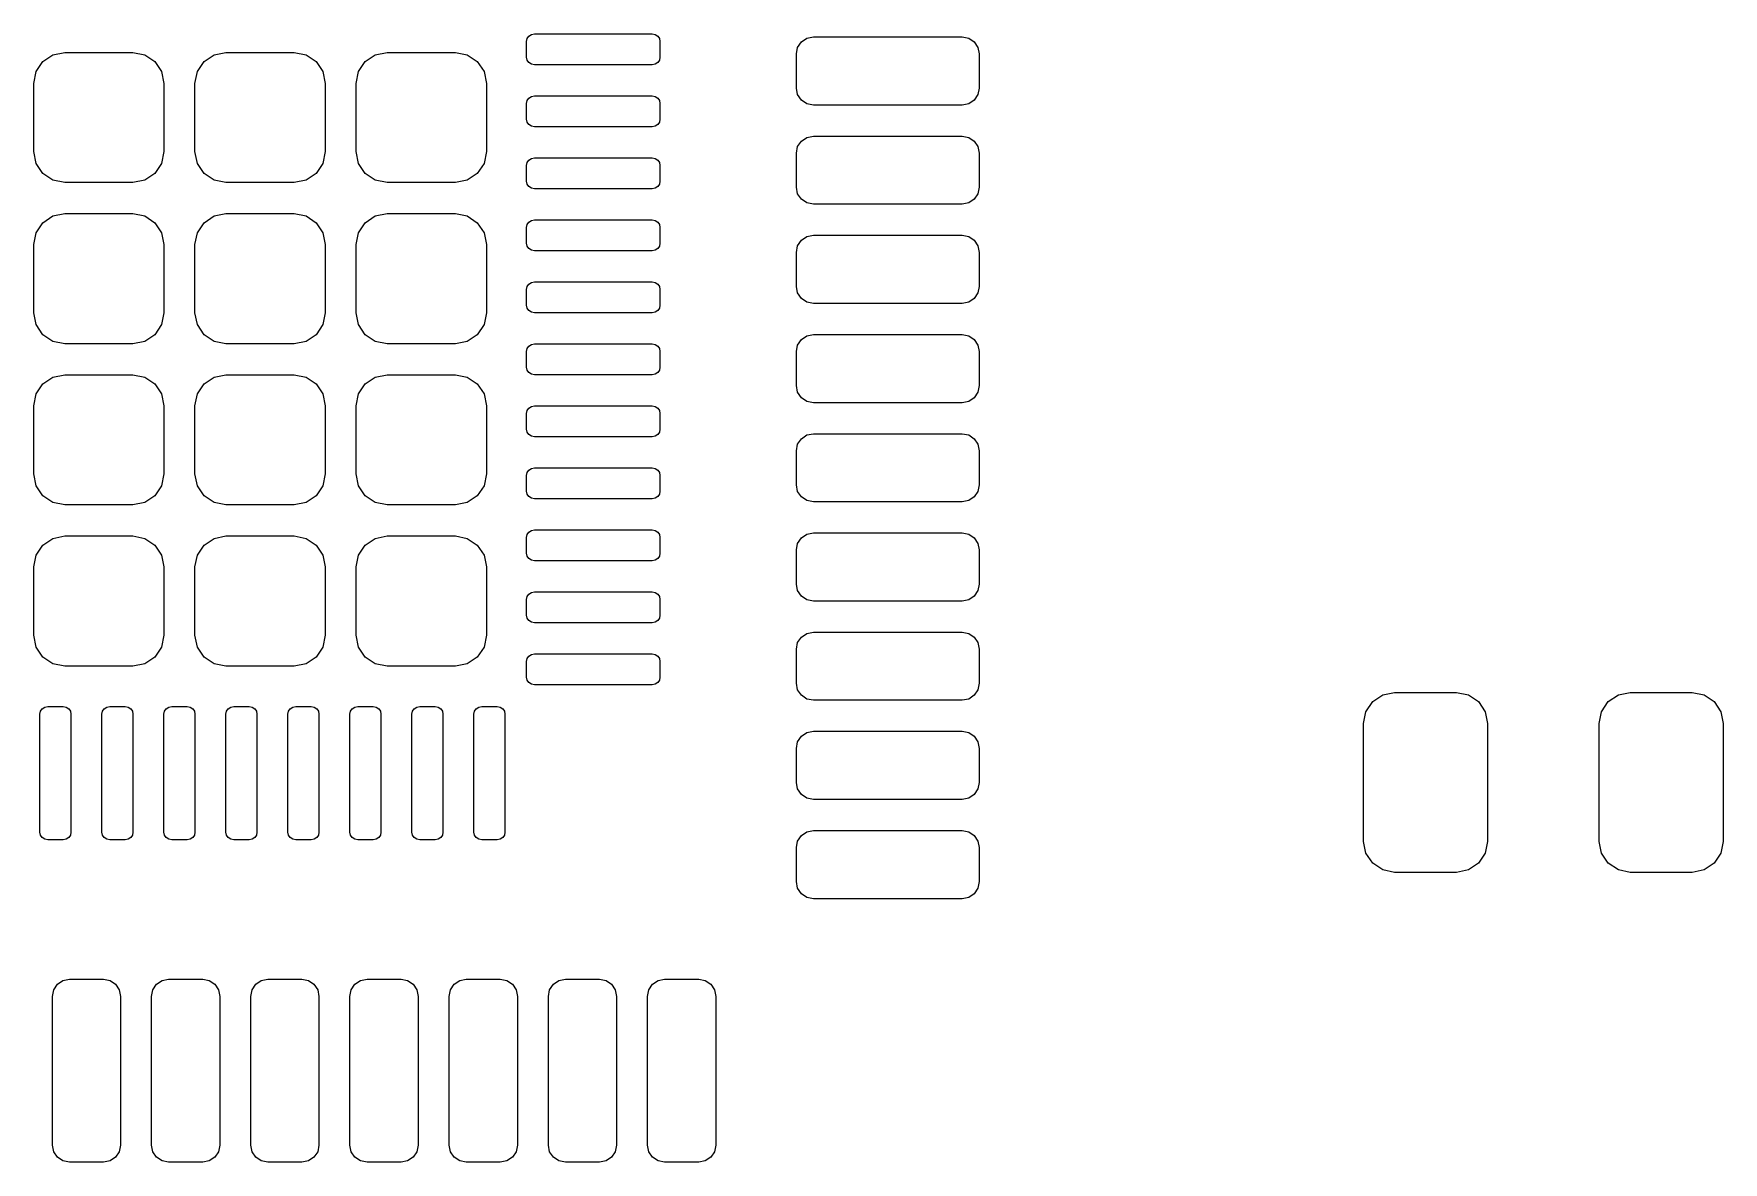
# Model space of a CAD drawing. Extents: x 15 to 39.9, y 2 to 23.4.
# Drawn here: x 26.32 to 39.95, y 5.94 to 15.04 of the extents above; entities that cross this region are included whole.
import ezdxf

# ---------------------------------------------------------------- set-up
doc = ezdxf.new("R2010")
doc.units = 0
doc.layers.add('BLACK', color=7, linetype='CONTINUOUS')

msp = doc.modelspace()

# ---------------------------------------------------------------- linework, layer by layer
at = {"layer": 'BLACK', "linetype": 'CONTINUOUS'}
for p, q in [((30.3, 14.975), (30.304758, 14.998918)), ((30.304758, 14.998918), (30.318306, 15.019194)), ((30.318306, 15.019194), (30.338582, 15.032742)), ((30.338582, 15.032742), (30.3625, 15.0375)), ((30.3625, 15.0375), (31.3125, 15.0375)), ((31.3125, 15.0375), (31.336418, 15.032742)), ((31.336418, 15.032742), (31.356694, 15.019194)), ((31.356694, 15.019194), (31.370242, 14.998918)), ((31.370242, 14.998918), (31.375, 14.975)), ((32.515273, 14.972227), (32.559881, 15.002033)), ((32.559881, 15.002033), (32.6125, 15.0125)), ((32.6125, 15.0125), (33.8125, 15.0125)), ((33.8125, 15.0125), (33.865119, 15.002033)), ((33.865119, 15.002033), (33.909727, 14.972227)), ((26.398223, 14.814277), (26.479329, 14.86847)), ((26.479329, 14.86847), (26.575, 14.8875)), ((26.575, 14.8875), (27.125, 14.8875)), ((27.125, 14.8875), (27.220671, 14.86847)), ((27.220671, 14.86847), (27.301777, 14.814277)), ((27.698223, 14.814277), (27.779329, 14.86847)), ((27.779329, 14.86847), (27.875, 14.8875)), ((27.875, 14.8875), (28.425, 14.8875)), ((28.425, 14.8875), (28.520671, 14.86847)), ((28.520671, 14.86847), (28.601777, 14.814277)), ((28.998223, 14.814277), (29.079329, 14.86847)), ((29.079329, 14.86847), (29.175, 14.8875)), ((29.175, 14.8875), (29.725, 14.8875)), ((29.725, 14.8875), (29.820671, 14.86847)), ((29.820671, 14.86847), (29.901777, 14.814277)), ((30.3, 14.85), (30.3, 14.975)), ((31.375, 14.975), (31.375, 14.85)), ((32.475, 14.875), (32.485467, 14.927619)), ((32.475, 14.6), (32.475, 14.875)), ((32.485467, 14.927619), (32.515273, 14.972227)), ((33.909727, 14.972227), (33.939533, 14.927619)), ((33.939533, 14.927619), (33.95, 14.875)), ((33.95, 14.875), (33.95, 14.6)), ((26.325, 14.6375), (26.34403, 14.733171)), ((26.34403, 14.733171), (26.398223, 14.814277)), ((27.301777, 14.814277), (27.35597, 14.733171)), ((27.35597, 14.733171), (27.375, 14.6375)), ((27.625, 14.6375), (27.64403, 14.733171)), ((27.64403, 14.733171), (27.698223, 14.814277)), ((28.601777, 14.814277), (28.65597, 14.733171)), ((28.65597, 14.733171), (28.675, 14.6375)), ((28.925, 14.6375), (28.94403, 14.733171)), ((28.94403, 14.733171), (28.998223, 14.814277)), ((29.901777, 14.814277), (29.95597, 14.733171)), ((29.95597, 14.733171), (29.975, 14.6375)), ((30.304758, 14.826082), (30.3, 14.85)), ((30.318306, 14.805806), (30.304758, 14.826082)), ((30.338582, 14.792258), (30.318306, 14.805806)), ((30.3625, 14.7875), (30.338582, 14.792258)), ((31.3125, 14.7875), (30.3625, 14.7875)), ((31.336418, 14.792258), (31.3125, 14.7875)), ((31.356694, 14.805806), (31.336418, 14.792258)), ((31.370242, 14.826082), (31.356694, 14.805806)), ((31.375, 14.85), (31.370242, 14.826082)), ((26.325, 14.0875), (26.325, 14.6375)), ((27.375, 14.6375), (27.375, 14.0875)), ((27.625, 14.0875), (27.625, 14.6375)), ((28.675, 14.6375), (28.675, 14.0875)), ((28.925, 14.0875), (28.925, 14.6375)), ((29.975, 14.6375), (29.975, 14.0875)), ((32.485467, 14.547381), (32.475, 14.6)), ((33.95, 14.6), (33.939533, 14.547381)), ((30.3, 14.475), (30.304758, 14.498918)), ((30.3, 14.35), (30.3, 14.475)), ((30.304758, 14.498918), (30.318306, 14.519194)), ((30.318306, 14.519194), (30.338582, 14.532742)), ((30.338582, 14.532742), (30.3625, 14.5375)), ((30.3625, 14.5375), (31.3125, 14.5375)), ((31.3125, 14.5375), (31.336418, 14.532742)), ((31.336418, 14.532742), (31.356694, 14.519194)), ((31.356694, 14.519194), (31.370242, 14.498918)), ((31.370242, 14.498918), (31.375, 14.475)), ((31.375, 14.475), (31.375, 14.35)), ((32.515273, 14.502773), (32.485467, 14.547381)), ((32.559881, 14.472967), (32.515273, 14.502773)), ((32.6125, 14.4625), (32.559881, 14.472967)), ((33.8125, 14.4625), (32.6125, 14.4625)), ((33.865119, 14.472967), (33.8125, 14.4625)), ((33.909727, 14.502773), (33.865119, 14.472967)), ((33.939533, 14.547381), (33.909727, 14.502773)), ((30.304758, 14.326082), (30.3, 14.35)), ((30.318306, 14.305806), (30.304758, 14.326082)), ((31.370242, 14.326082), (31.356694, 14.305806)), ((31.375, 14.35), (31.370242, 14.326082)), ((30.338582, 14.292258), (30.318306, 14.305806)), ((30.3625, 14.2875), (30.338582, 14.292258)), ((31.3125, 14.2875), (30.3625, 14.2875)), ((31.336418, 14.292258), (31.3125, 14.2875)), ((31.356694, 14.305806), (31.336418, 14.292258)), ((32.485467, 14.127619), (32.515273, 14.172227)), ((32.515273, 14.172227), (32.559881, 14.202033)), ((32.559881, 14.202033), (32.6125, 14.2125)), ((32.6125, 14.2125), (33.8125, 14.2125)), ((33.8125, 14.2125), (33.865119, 14.202033)), ((33.865119, 14.202033), (33.909727, 14.172227)), ((33.909727, 14.172227), (33.939533, 14.127619)), ((26.34403, 13.991829), (26.325, 14.0875)), ((27.375, 14.0875), (27.35597, 13.991829)), ((27.64403, 13.991829), (27.625, 14.0875)), ((28.675, 14.0875), (28.65597, 13.991829)), ((28.94403, 13.991829), (28.925, 14.0875)), ((29.975, 14.0875), (29.95597, 13.991829)), ((30.338582, 14.032742), (30.3625, 14.0375)), ((30.3625, 14.0375), (31.3125, 14.0375)), ((31.3125, 14.0375), (31.336418, 14.032742)), ((32.475, 14.075), (32.485467, 14.127619)), ((32.475, 13.8), (32.475, 14.075)), ((33.939533, 14.127619), (33.95, 14.075)), ((33.95, 14.075), (33.95, 13.8)), ((26.398223, 13.910723), (26.34403, 13.991829)), ((26.479329, 13.85653), (26.398223, 13.910723)), ((27.301777, 13.910723), (27.220671, 13.85653)), ((27.35597, 13.991829), (27.301777, 13.910723)), ((27.698223, 13.910723), (27.64403, 13.991829)), ((27.779329, 13.85653), (27.698223, 13.910723)), ((28.601777, 13.910723), (28.520671, 13.85653)), ((28.65597, 13.991829), (28.601777, 13.910723)), ((28.998223, 13.910723), (28.94403, 13.991829)), ((29.079329, 13.85653), (28.998223, 13.910723)), ((29.901777, 13.910723), (29.820671, 13.85653)), ((29.95597, 13.991829), (29.901777, 13.910723)), ((30.3, 13.975), (30.304758, 13.998918)), ((30.3, 13.85), (30.3, 13.975)), ((30.304758, 13.998918), (30.318306, 14.019194)), ((30.318306, 14.019194), (30.338582, 14.032742)), ((31.336418, 14.032742), (31.356694, 14.019194)), ((31.356694, 14.019194), (31.370242, 13.998918)), ((31.370242, 13.998918), (31.375, 13.975)), ((31.375, 13.975), (31.375, 13.85)), ((26.575, 13.8375), (26.479329, 13.85653)), ((27.125, 13.8375), (26.575, 13.8375)), ((27.220671, 13.85653), (27.125, 13.8375)), ((27.875, 13.8375), (27.779329, 13.85653)), ((28.425, 13.8375), (27.875, 13.8375)), ((28.520671, 13.85653), (28.425, 13.8375)), ((29.175, 13.8375), (29.079329, 13.85653)), ((29.725, 13.8375), (29.175, 13.8375)), ((29.820671, 13.85653), (29.725, 13.8375)), ((30.304758, 13.826082), (30.3, 13.85)), ((30.318306, 13.805806), (30.304758, 13.826082)), ((30.338582, 13.792258), (30.318306, 13.805806)), ((30.3625, 13.7875), (30.338582, 13.792258)), ((31.3125, 13.7875), (30.3625, 13.7875)), ((31.336418, 13.792258), (31.3125, 13.7875)), ((31.356694, 13.805806), (31.336418, 13.792258)), ((31.370242, 13.826082), (31.356694, 13.805806)), ((31.375, 13.85), (31.370242, 13.826082)), ((32.485467, 13.747381), (32.475, 13.8)), ((33.95, 13.8), (33.939533, 13.747381)), ((32.515273, 13.702773), (32.485467, 13.747381)), ((32.559881, 13.672967), (32.515273, 13.702773)), ((32.6125, 13.6625), (32.559881, 13.672967)), ((33.8125, 13.6625), (32.6125, 13.6625)), ((33.865119, 13.672967), (33.8125, 13.6625)), ((33.909727, 13.702773), (33.865119, 13.672967)), ((33.939533, 13.747381), (33.909727, 13.702773)), ((26.34403, 13.433171), (26.398223, 13.514277)), ((26.398223, 13.514277), (26.479329, 13.56847)), ((26.479329, 13.56847), (26.575, 13.5875)), ((26.575, 13.5875), (27.125, 13.5875)), ((27.125, 13.5875), (27.220671, 13.56847)), ((27.220671, 13.56847), (27.301777, 13.514277)), ((27.301777, 13.514277), (27.35597, 13.433171)), ((27.64403, 13.433171), (27.698223, 13.514277)), ((27.698223, 13.514277), (27.779329, 13.56847)), ((27.779329, 13.56847), (27.875, 13.5875)), ((27.875, 13.5875), (28.425, 13.5875)), ((28.425, 13.5875), (28.520671, 13.56847)), ((28.520671, 13.56847), (28.601777, 13.514277)), ((28.601777, 13.514277), (28.65597, 13.433171)), ((28.94403, 13.433171), (28.998223, 13.514277)), ((28.998223, 13.514277), (29.079329, 13.56847)), ((29.079329, 13.56847), (29.175, 13.5875)), ((29.175, 13.5875), (29.725, 13.5875)), ((29.725, 13.5875), (29.820671, 13.56847)), ((29.820671, 13.56847), (29.901777, 13.514277)), ((29.901777, 13.514277), (29.95597, 13.433171)), ((30.3, 13.475), (30.304758, 13.498918)), ((30.304758, 13.498918), (30.318306, 13.519194)), ((30.318306, 13.519194), (30.338582, 13.532742)), ((30.338582, 13.532742), (30.3625, 13.5375)), ((30.3625, 13.5375), (31.3125, 13.5375)), ((31.3125, 13.5375), (31.336418, 13.532742)), ((31.336418, 13.532742), (31.356694, 13.519194)), ((31.356694, 13.519194), (31.370242, 13.498918)), ((31.370242, 13.498918), (31.375, 13.475)), ((26.325, 13.3375), (26.34403, 13.433171)), ((27.35597, 13.433171), (27.375, 13.3375)), ((27.625, 13.3375), (27.64403, 13.433171)), ((28.65597, 13.433171), (28.675, 13.3375)), ((28.925, 13.3375), (28.94403, 13.433171)), ((29.95597, 13.433171), (29.975, 13.3375)), ((30.3, 13.35), (30.3, 13.475)), ((31.375, 13.475), (31.375, 13.35)), ((32.485467, 13.327619), (32.515273, 13.372227)), ((32.515273, 13.372227), (32.559881, 13.402033)), ((32.559881, 13.402033), (32.6125, 13.4125)), ((32.6125, 13.4125), (33.8125, 13.4125)), ((33.8125, 13.4125), (33.865119, 13.402033)), ((33.865119, 13.402033), (33.909727, 13.372227)), ((33.909727, 13.372227), (33.939533, 13.327619)), ((26.325, 12.7875), (26.325, 13.3375)), ((27.375, 13.3375), (27.375, 12.7875)), ((27.625, 12.7875), (27.625, 13.3375)), ((28.675, 13.3375), (28.675, 12.7875)), ((28.925, 12.7875), (28.925, 13.3375)), ((29.975, 13.3375), (29.975, 12.7875)), ((30.304758, 13.326082), (30.3, 13.35)), ((30.318306, 13.305806), (30.304758, 13.326082)), ((30.338582, 13.292258), (30.318306, 13.305806)), ((30.3625, 13.2875), (30.338582, 13.292258)), ((31.3125, 13.2875), (30.3625, 13.2875)), ((31.336418, 13.292258), (31.3125, 13.2875)), ((31.356694, 13.305806), (31.336418, 13.292258)), ((31.370242, 13.326082), (31.356694, 13.305806)), ((31.375, 13.35), (31.370242, 13.326082)), ((32.475, 13.275), (32.485467, 13.327619)), ((32.475, 13), (32.475, 13.275)), ((33.939533, 13.327619), (33.95, 13.275)), ((33.95, 13.275), (33.95, 13)), ((30.3, 12.975), (30.304758, 12.998918)), ((30.3, 12.85), (30.3, 12.975)), ((30.304758, 12.998918), (30.318306, 13.019194)), ((30.318306, 13.019194), (30.338582, 13.032742)), ((30.338582, 13.032742), (30.3625, 13.0375)), ((30.3625, 13.0375), (31.3125, 13.0375)), ((31.3125, 13.0375), (31.336418, 13.032742)), ((31.336418, 13.032742), (31.356694, 13.019194)), ((31.356694, 13.019194), (31.370242, 12.998918)), ((31.370242, 12.998918), (31.375, 12.975)), ((31.375, 12.975), (31.375, 12.85)), ((32.485467, 12.947381), (32.475, 13)), ((32.515273, 12.902773), (32.485467, 12.947381)), ((33.939533, 12.947381), (33.909727, 12.902773)), ((33.95, 13), (33.939533, 12.947381)), ((30.304758, 12.826082), (30.3, 12.85)), ((30.318306, 12.805806), (30.304758, 12.826082)), ((31.370242, 12.826082), (31.356694, 12.805806)), ((31.375, 12.85), (31.370242, 12.826082)), ((32.559881, 12.872967), (32.515273, 12.902773)), ((32.6125, 12.8625), (32.559881, 12.872967)), ((33.8125, 12.8625), (32.6125, 12.8625)), ((33.865119, 12.872967), (33.8125, 12.8625)), ((33.909727, 12.902773), (33.865119, 12.872967)), ((26.34403, 12.691829), (26.325, 12.7875)), ((26.398223, 12.610723), (26.34403, 12.691829)), ((27.35597, 12.691829), (27.301777, 12.610723)), ((27.375, 12.7875), (27.35597, 12.691829)), ((27.64403, 12.691829), (27.625, 12.7875)), ((27.698223, 12.610723), (27.64403, 12.691829)), ((28.65597, 12.691829), (28.601777, 12.610723)), ((28.675, 12.7875), (28.65597, 12.691829)), ((28.94403, 12.691829), (28.925, 12.7875)), ((28.998223, 12.610723), (28.94403, 12.691829)), ((29.95597, 12.691829), (29.901777, 12.610723)), ((29.975, 12.7875), (29.95597, 12.691829)), ((30.338582, 12.792258), (30.318306, 12.805806)), ((30.3625, 12.7875), (30.338582, 12.792258)), ((31.3125, 12.7875), (30.3625, 12.7875)), ((31.336418, 12.792258), (31.3125, 12.7875)), ((31.356694, 12.805806), (31.336418, 12.792258)), ((26.479329, 12.55653), (26.398223, 12.610723)), ((26.575, 12.5375), (26.479329, 12.55653)), ((27.125, 12.5375), (26.575, 12.5375)), ((27.220671, 12.55653), (27.125, 12.5375)), ((27.301777, 12.610723), (27.220671, 12.55653)), ((27.779329, 12.55653), (27.698223, 12.610723)), ((27.875, 12.5375), (27.779329, 12.55653)), ((28.425, 12.5375), (27.875, 12.5375)), ((28.520671, 12.55653), (28.425, 12.5375)), ((28.601777, 12.610723), (28.520671, 12.55653)), ((29.079329, 12.55653), (28.998223, 12.610723)), ((29.175, 12.5375), (29.079329, 12.55653)), ((29.725, 12.5375), (29.175, 12.5375)), ((29.820671, 12.55653), (29.725, 12.5375)), ((29.901777, 12.610723), (29.820671, 12.55653)), ((30.338582, 12.532742), (30.3625, 12.5375)), ((30.3625, 12.5375), (31.3125, 12.5375)), ((31.3125, 12.5375), (31.336418, 12.532742)), ((32.485467, 12.527619), (32.515273, 12.572227)), ((32.515273, 12.572227), (32.559881, 12.602033)), ((32.559881, 12.602033), (32.6125, 12.6125)), ((32.6125, 12.6125), (33.8125, 12.6125)), ((33.8125, 12.6125), (33.865119, 12.602033)), ((33.865119, 12.602033), (33.909727, 12.572227)), ((33.909727, 12.572227), (33.939533, 12.527619)), ((30.3, 12.475), (30.304758, 12.498918)), ((30.3, 12.35), (30.3, 12.475)), ((30.304758, 12.498918), (30.318306, 12.519194)), ((30.318306, 12.519194), (30.338582, 12.532742)), ((31.336418, 12.532742), (31.356694, 12.519194)), ((31.356694, 12.519194), (31.370242, 12.498918)), ((31.370242, 12.498918), (31.375, 12.475)), ((31.375, 12.475), (31.375, 12.35)), ((32.475, 12.475), (32.485467, 12.527619)), ((32.475, 12.2), (32.475, 12.475)), ((33.939533, 12.527619), (33.95, 12.475)), ((33.95, 12.475), (33.95, 12.2)), ((26.398223, 12.214277), (26.479329, 12.26847)), ((26.479329, 12.26847), (26.575, 12.2875)), ((26.575, 12.2875), (27.125, 12.2875)), ((27.125, 12.2875), (27.220671, 12.26847)), ((27.220671, 12.26847), (27.301777, 12.214277)), ((27.698223, 12.214277), (27.779329, 12.26847)), ((27.779329, 12.26847), (27.875, 12.2875)), ((27.875, 12.2875), (28.425, 12.2875)), ((28.425, 12.2875), (28.520671, 12.26847)), ((28.520671, 12.26847), (28.601777, 12.214277)), ((28.998223, 12.214277), (29.079329, 12.26847)), ((29.079329, 12.26847), (29.175, 12.2875)), ((29.175, 12.2875), (29.725, 12.2875)), ((29.725, 12.2875), (29.820671, 12.26847)), ((29.820671, 12.26847), (29.901777, 12.214277)), ((30.304758, 12.326082), (30.3, 12.35)), ((30.318306, 12.305806), (30.304758, 12.326082)), ((30.338582, 12.292258), (30.318306, 12.305806)), ((30.3625, 12.2875), (30.338582, 12.292258)), ((31.3125, 12.2875), (30.3625, 12.2875)), ((31.336418, 12.292258), (31.3125, 12.2875)), ((31.356694, 12.305806), (31.336418, 12.292258)), ((31.370242, 12.326082), (31.356694, 12.305806)), ((31.375, 12.35), (31.370242, 12.326082)), ((26.325, 12.0375), (26.34403, 12.133171)), ((26.34403, 12.133171), (26.398223, 12.214277)), ((27.301777, 12.214277), (27.35597, 12.133171)), ((27.35597, 12.133171), (27.375, 12.0375)), ((27.625, 12.0375), (27.64403, 12.133171)), ((27.64403, 12.133171), (27.698223, 12.214277)), ((28.601777, 12.214277), (28.65597, 12.133171)), ((28.65597, 12.133171), (28.675, 12.0375)), ((28.925, 12.0375), (28.94403, 12.133171)), ((28.94403, 12.133171), (28.998223, 12.214277)), ((29.901777, 12.214277), (29.95597, 12.133171)), ((29.95597, 12.133171), (29.975, 12.0375)), ((32.485467, 12.147381), (32.475, 12.2)), ((32.515273, 12.102773), (32.485467, 12.147381)), ((33.939533, 12.147381), (33.909727, 12.102773)), ((33.95, 12.2), (33.939533, 12.147381)), ((26.325, 11.4875), (26.325, 12.0375)), ((27.375, 12.0375), (27.375, 11.4875)), ((27.625, 11.4875), (27.625, 12.0375)), ((28.675, 12.0375), (28.675, 11.4875)), ((28.925, 11.4875), (28.925, 12.0375)), ((29.975, 12.0375), (29.975, 11.4875)), ((30.3, 11.975), (30.304758, 11.998918)), ((30.304758, 11.998918), (30.318306, 12.019194)), ((30.318306, 12.019194), (30.338582, 12.032742)), ((30.338582, 12.032742), (30.3625, 12.0375)), ((30.3625, 12.0375), (31.3125, 12.0375)), ((31.3125, 12.0375), (31.336418, 12.032742)), ((31.336418, 12.032742), (31.356694, 12.019194)), ((31.356694, 12.019194), (31.370242, 11.998918)), ((31.370242, 11.998918), (31.375, 11.975)), ((32.559881, 12.072967), (32.515273, 12.102773)), ((32.6125, 12.0625), (32.559881, 12.072967)), ((33.8125, 12.0625), (32.6125, 12.0625)), ((33.865119, 12.072967), (33.8125, 12.0625)), ((33.909727, 12.102773), (33.865119, 12.072967)), ((30.3, 11.85), (30.3, 11.975)), ((31.375, 11.975), (31.375, 11.85)), ((30.304758, 11.826082), (30.3, 11.85)), ((30.318306, 11.805806), (30.304758, 11.826082)), ((30.338582, 11.792258), (30.318306, 11.805806)), ((30.3625, 11.7875), (30.338582, 11.792258)), ((31.3125, 11.7875), (30.3625, 11.7875)), ((31.336418, 11.792258), (31.3125, 11.7875)), ((31.356694, 11.805806), (31.336418, 11.792258)), ((31.370242, 11.826082), (31.356694, 11.805806)), ((31.375, 11.85), (31.370242, 11.826082)), ((32.475, 11.675), (32.485467, 11.727619)), ((32.485467, 11.727619), (32.515273, 11.772227)), ((32.515273, 11.772227), (32.559881, 11.802033)), ((32.559881, 11.802033), (32.6125, 11.8125)), ((32.6125, 11.8125), (33.8125, 11.8125)), ((33.8125, 11.8125), (33.865119, 11.802033)), ((33.865119, 11.802033), (33.909727, 11.772227)), ((33.909727, 11.772227), (33.939533, 11.727619)), ((33.939533, 11.727619), (33.95, 11.675)), ((32.475, 11.4), (32.475, 11.675)), ((33.95, 11.675), (33.95, 11.4)), ((26.34403, 11.391829), (26.325, 11.4875)), ((27.375, 11.4875), (27.35597, 11.391829)), ((27.64403, 11.391829), (27.625, 11.4875)), ((28.675, 11.4875), (28.65597, 11.391829)), ((28.94403, 11.391829), (28.925, 11.4875)), ((29.975, 11.4875), (29.95597, 11.391829)), ((30.3, 11.475), (30.304758, 11.498918)), ((30.3, 11.35), (30.3, 11.475)), ((30.304758, 11.498918), (30.318306, 11.519194)), ((30.318306, 11.519194), (30.338582, 11.532742)), ((30.338582, 11.532742), (30.3625, 11.5375)), ((30.3625, 11.5375), (31.3125, 11.5375)), ((31.3125, 11.5375), (31.336418, 11.532742)), ((31.336418, 11.532742), (31.356694, 11.519194)), ((31.356694, 11.519194), (31.370242, 11.498918)), ((31.370242, 11.498918), (31.375, 11.475)), ((31.375, 11.475), (31.375, 11.35)), ((26.398223, 11.310723), (26.34403, 11.391829)), ((26.479329, 11.25653), (26.398223, 11.310723)), ((27.301777, 11.310723), (27.220671, 11.25653)), ((27.35597, 11.391829), (27.301777, 11.310723)), ((27.698223, 11.310723), (27.64403, 11.391829)), ((27.779329, 11.25653), (27.698223, 11.310723)), ((28.601777, 11.310723), (28.520671, 11.25653)), ((28.65597, 11.391829), (28.601777, 11.310723)), ((28.998223, 11.310723), (28.94403, 11.391829)), ((29.079329, 11.25653), (28.998223, 11.310723)), ((29.901777, 11.310723), (29.820671, 11.25653)), ((29.95597, 11.391829), (29.901777, 11.310723)), ((30.304758, 11.326082), (30.3, 11.35)), ((30.318306, 11.305806), (30.304758, 11.326082)), ((31.370242, 11.326082), (31.356694, 11.305806)), ((31.375, 11.35), (31.370242, 11.326082)), ((32.485467, 11.347381), (32.475, 11.4)), ((32.515273, 11.302773), (32.485467, 11.347381)), ((33.939533, 11.347381), (33.909727, 11.302773)), ((33.95, 11.4), (33.939533, 11.347381)), ((26.575, 11.2375), (26.479329, 11.25653)), ((27.125, 11.2375), (26.575, 11.2375)), ((27.220671, 11.25653), (27.125, 11.2375)), ((27.875, 11.2375), (27.779329, 11.25653)), ((28.425, 11.2375), (27.875, 11.2375)), ((28.520671, 11.25653), (28.425, 11.2375)), ((29.175, 11.2375), (29.079329, 11.25653)), ((29.725, 11.2375), (29.175, 11.2375)), ((29.820671, 11.25653), (29.725, 11.2375)), ((30.338582, 11.292258), (30.318306, 11.305806)), ((30.3625, 11.2875), (30.338582, 11.292258)), ((31.3125, 11.2875), (30.3625, 11.2875)), ((31.336418, 11.292258), (31.3125, 11.2875)), ((31.356694, 11.305806), (31.336418, 11.292258)), ((32.559881, 11.272967), (32.515273, 11.302773)), ((32.6125, 11.2625), (32.559881, 11.272967)), ((33.8125, 11.2625), (32.6125, 11.2625)), ((33.865119, 11.272967), (33.8125, 11.2625)), ((33.909727, 11.302773), (33.865119, 11.272967)), ((30.338582, 11.032742), (30.3625, 11.0375)), ((30.3625, 11.0375), (31.3125, 11.0375)), ((31.3125, 11.0375), (31.336418, 11.032742)), ((26.34403, 10.833171), (26.398223, 10.914277)), ((26.398223, 10.914277), (26.479329, 10.96847)), ((26.479329, 10.96847), (26.575, 10.9875)), ((26.575, 10.9875), (27.125, 10.9875)), ((27.125, 10.9875), (27.220671, 10.96847)), ((27.220671, 10.96847), (27.301777, 10.914277)), ((27.301777, 10.914277), (27.35597, 10.833171)), ((27.64403, 10.833171), (27.698223, 10.914277)), ((27.698223, 10.914277), (27.779329, 10.96847)), ((27.779329, 10.96847), (27.875, 10.9875)), ((27.875, 10.9875), (28.425, 10.9875)), ((28.425, 10.9875), (28.520671, 10.96847)), ((28.520671, 10.96847), (28.601777, 10.914277)), ((28.601777, 10.914277), (28.65597, 10.833171)), ((28.94403, 10.833171), (28.998223, 10.914277)), ((28.998223, 10.914277), (29.079329, 10.96847)), ((29.079329, 10.96847), (29.175, 10.9875)), ((29.175, 10.9875), (29.725, 10.9875)), ((29.725, 10.9875), (29.820671, 10.96847)), ((29.820671, 10.96847), (29.901777, 10.914277)), ((29.901777, 10.914277), (29.95597, 10.833171)), ((30.3, 10.975), (30.304758, 10.998918)), ((30.3, 10.85), (30.3, 10.975)), ((30.304758, 10.998918), (30.318306, 11.019194)), ((30.318306, 11.019194), (30.338582, 11.032742)), ((31.336418, 11.032742), (31.356694, 11.019194)), ((31.356694, 11.019194), (31.370242, 10.998918)), ((31.370242, 10.998918), (31.375, 10.975)), ((31.375, 10.975), (31.375, 10.85)), ((32.475, 10.875), (32.485467, 10.927619)), ((32.485467, 10.927619), (32.515273, 10.972227)), ((32.515273, 10.972227), (32.559881, 11.002033)), ((32.559881, 11.002033), (32.6125, 11.0125)), ((32.6125, 11.0125), (33.8125, 11.0125)), ((33.8125, 11.0125), (33.865119, 11.002033)), ((33.865119, 11.002033), (33.909727, 10.972227)), ((33.909727, 10.972227), (33.939533, 10.927619)), ((33.939533, 10.927619), (33.95, 10.875)), ((26.325, 10.7375), (26.34403, 10.833171)), ((27.35597, 10.833171), (27.375, 10.7375)), ((27.625, 10.7375), (27.64403, 10.833171)), ((28.65597, 10.833171), (28.675, 10.7375)), ((28.925, 10.7375), (28.94403, 10.833171)), ((29.95597, 10.833171), (29.975, 10.7375)), ((30.304758, 10.826082), (30.3, 10.85)), ((30.318306, 10.805806), (30.304758, 10.826082)), ((30.338582, 10.792258), (30.318306, 10.805806)), ((30.3625, 10.7875), (30.338582, 10.792258)), ((31.3125, 10.7875), (30.3625, 10.7875)), ((31.336418, 10.792258), (31.3125, 10.7875)), ((31.356694, 10.805806), (31.336418, 10.792258)), ((31.370242, 10.826082), (31.356694, 10.805806)), ((31.375, 10.85), (31.370242, 10.826082)), ((32.475, 10.6), (32.475, 10.875)), ((33.95, 10.875), (33.95, 10.6)), ((26.325, 10.1875), (26.325, 10.7375)), ((27.375, 10.7375), (27.375, 10.1875)), ((27.625, 10.1875), (27.625, 10.7375)), ((28.675, 10.7375), (28.675, 10.1875)), ((28.925, 10.1875), (28.925, 10.7375)), ((29.975, 10.7375), (29.975, 10.1875)), ((30.3, 10.475), (30.304758, 10.498918)), ((30.304758, 10.498918), (30.318306, 10.519194)), ((30.318306, 10.519194), (30.338582, 10.532742)), ((30.338582, 10.532742), (30.3625, 10.5375)), ((30.3625, 10.5375), (31.3125, 10.5375)), ((31.3125, 10.5375), (31.336418, 10.532742)), ((31.336418, 10.532742), (31.356694, 10.519194)), ((31.356694, 10.519194), (31.370242, 10.498918)), ((31.370242, 10.498918), (31.375, 10.475)), ((32.485467, 10.547381), (32.475, 10.6)), ((32.515273, 10.502773), (32.485467, 10.547381)), ((32.559881, 10.472967), (32.515273, 10.502773)), ((33.909727, 10.502773), (33.865119, 10.472967)), ((33.939533, 10.547381), (33.909727, 10.502773)), ((33.95, 10.6), (33.939533, 10.547381)), ((30.3, 10.35), (30.3, 10.475)), ((31.375, 10.475), (31.375, 10.35)), ((32.6125, 10.4625), (32.559881, 10.472967)), ((33.8125, 10.4625), (32.6125, 10.4625)), ((33.865119, 10.472967), (33.8125, 10.4625)), ((30.304758, 10.326082), (30.3, 10.35)), ((30.318306, 10.305806), (30.304758, 10.326082)), ((30.338582, 10.292258), (30.318306, 10.305806)), ((30.3625, 10.2875), (30.338582, 10.292258)), ((31.3125, 10.2875), (30.3625, 10.2875)), ((31.336418, 10.292258), (31.3125, 10.2875)), ((31.356694, 10.305806), (31.336418, 10.292258)), ((31.370242, 10.326082), (31.356694, 10.305806)), ((31.375, 10.35), (31.370242, 10.326082)), ((26.34403, 10.091829), (26.325, 10.1875)), ((26.398223, 10.010723), (26.34403, 10.091829)), ((27.35597, 10.091829), (27.301777, 10.010723)), ((27.375, 10.1875), (27.35597, 10.091829)), ((27.64403, 10.091829), (27.625, 10.1875)), ((27.698223, 10.010723), (27.64403, 10.091829)), ((28.65597, 10.091829), (28.601777, 10.010723)), ((28.675, 10.1875), (28.65597, 10.091829)), ((28.94403, 10.091829), (28.925, 10.1875)), ((28.998223, 10.010723), (28.94403, 10.091829)), ((29.95597, 10.091829), (29.901777, 10.010723)), ((29.975, 10.1875), (29.95597, 10.091829)), ((32.475, 10.075), (32.485467, 10.127619)), ((32.485467, 10.127619), (32.515273, 10.172227)), ((32.515273, 10.172227), (32.559881, 10.202033)), ((32.559881, 10.202033), (32.6125, 10.2125)), ((32.6125, 10.2125), (33.8125, 10.2125)), ((33.8125, 10.2125), (33.865119, 10.202033)), ((33.865119, 10.202033), (33.909727, 10.172227)), ((33.909727, 10.172227), (33.939533, 10.127619)), ((33.939533, 10.127619), (33.95, 10.075)), ((26.479329, 9.95653), (26.398223, 10.010723)), ((26.575, 9.9375), (26.479329, 9.95653)), ((27.220671, 9.95653), (27.125, 9.9375)), ((27.301777, 10.010723), (27.220671, 9.95653)), ((27.779329, 9.95653), (27.698223, 10.010723)), ((27.875, 9.9375), (27.779329, 9.95653)), ((28.520671, 9.95653), (28.425, 9.9375)), ((28.601777, 10.010723), (28.520671, 9.95653)), ((29.079329, 9.95653), (28.998223, 10.010723)), ((29.175, 9.9375), (29.079329, 9.95653)), ((29.820671, 9.95653), (29.725, 9.9375)), ((29.901777, 10.010723), (29.820671, 9.95653)), ((30.3, 9.975), (30.304758, 9.998918)), ((30.3, 9.85), (30.3, 9.975)), ((30.304758, 9.998918), (30.318306, 10.019194)), ((30.318306, 10.019194), (30.338582, 10.032742)), ((30.338582, 10.032742), (30.3625, 10.0375)), ((30.3625, 10.0375), (31.3125, 10.0375)), ((31.3125, 10.0375), (31.336418, 10.032742)), ((31.336418, 10.032742), (31.356694, 10.019194)), ((31.356694, 10.019194), (31.370242, 9.998918)), ((31.370242, 9.998918), (31.375, 9.975)), ((31.375, 9.975), (31.375, 9.85)), ((32.475, 9.8), (32.475, 10.075)), ((33.95, 10.075), (33.95, 9.8)), ((27.125, 9.9375), (26.575, 9.9375)), ((28.425, 9.9375), (27.875, 9.9375)), ((29.725, 9.9375), (29.175, 9.9375)), ((30.304758, 9.826082), (30.3, 9.85)), ((30.318306, 9.805806), (30.304758, 9.826082)), ((31.370242, 9.826082), (31.356694, 9.805806)), ((31.375, 9.85), (31.370242, 9.826082)), ((30.338582, 9.792258), (30.318306, 9.805806)), ((30.3625, 9.7875), (30.338582, 9.792258)), ((31.3125, 9.7875), (30.3625, 9.7875)), ((31.336418, 9.792258), (31.3125, 9.7875)), ((31.356694, 9.805806), (31.336418, 9.792258)), ((32.485467, 9.747381), (32.475, 9.8)), ((32.515273, 9.702773), (32.485467, 9.747381)), ((32.559881, 9.672967), (32.515273, 9.702773)), ((33.909727, 9.702773), (33.865119, 9.672967)), ((33.939533, 9.747381), (33.909727, 9.702773)), ((33.95, 9.8), (33.939533, 9.747381)), ((37.123223, 9.651777), (37.204329, 9.70597)), ((37.204329, 9.70597), (37.3, 9.725)), ((37.3, 9.725), (37.8, 9.725)), ((37.8, 9.725), (37.895671, 9.70597)), ((37.895671, 9.70597), (37.976777, 9.651777)), ((39.023223, 9.651777), (39.104329, 9.70597)), ((39.104329, 9.70597), (39.2, 9.725)), ((39.2, 9.725), (39.7, 9.725)), ((39.7, 9.725), (39.795671, 9.70597)), ((39.795671, 9.70597), (39.876777, 9.651777)), ((26.375, 9.55), (26.379758, 9.573918)), ((26.375, 8.6), (26.375, 9.55)), ((26.379758, 9.573918), (26.393306, 9.594194)), ((26.393306, 9.594194), (26.413582, 9.607742)), ((26.413582, 9.607742), (26.4375, 9.6125)), ((26.4375, 9.6125), (26.5625, 9.6125)), ((26.5625, 9.6125), (26.586418, 9.607742)), ((26.586418, 9.607742), (26.606694, 9.594194)), ((26.606694, 9.594194), (26.620242, 9.573918)), ((26.620242, 9.573918), (26.625, 9.55)), ((26.625, 9.55), (26.625, 8.6)), ((26.875, 9.55), (26.879758, 9.573918)), ((26.875, 8.6), (26.875, 9.55)), ((26.879758, 9.573918), (26.893306, 9.594194)), ((26.893306, 9.594194), (26.913582, 9.607742)), ((26.913582, 9.607742), (26.9375, 9.6125)), ((26.9375, 9.6125), (27.0625, 9.6125)), ((27.0625, 9.6125), (27.086418, 9.607742)), ((27.086418, 9.607742), (27.106694, 9.594194)), ((27.106694, 9.594194), (27.120242, 9.573918)), ((27.120242, 9.573918), (27.125, 9.55)), ((27.125, 9.55), (27.125, 8.6)), ((27.375, 9.55), (27.379758, 9.573918)), ((27.375, 8.6), (27.375, 9.55)), ((27.379758, 9.573918), (27.393306, 9.594194)), ((27.393306, 9.594194), (27.413582, 9.607742)), ((27.413582, 9.607742), (27.4375, 9.6125)), ((27.4375, 9.6125), (27.5625, 9.6125)), ((27.5625, 9.6125), (27.586418, 9.607742)), ((27.586418, 9.607742), (27.606694, 9.594194)), ((27.606694, 9.594194), (27.620242, 9.573918)), ((27.620242, 9.573918), (27.625, 9.55)), ((27.625, 9.55), (27.625, 8.6)), ((27.875, 9.55), (27.879758, 9.573918)), ((27.875, 8.6), (27.875, 9.55)), ((27.879758, 9.573918), (27.893306, 9.594194)), ((27.893306, 9.594194), (27.913582, 9.607742)), ((27.913582, 9.607742), (27.9375, 9.6125)), ((27.9375, 9.6125), (28.0625, 9.6125)), ((28.0625, 9.6125), (28.086418, 9.607742)), ((28.086418, 9.607742), (28.106694, 9.594194)), ((28.106694, 9.594194), (28.120242, 9.573918)), ((28.120242, 9.573918), (28.125, 9.55)), ((28.125, 9.55), (28.125, 8.6)), ((28.375, 9.55), (28.379758, 9.573918)), ((28.375, 8.6), (28.375, 9.55)), ((28.379758, 9.573918), (28.393306, 9.594194)), ((28.393306, 9.594194), (28.413582, 9.607742)), ((28.413582, 9.607742), (28.4375, 9.6125)), ((28.4375, 9.6125), (28.5625, 9.6125)), ((28.5625, 9.6125), (28.586418, 9.607742)), ((28.586418, 9.607742), (28.606694, 9.594194)), ((28.606694, 9.594194), (28.620242, 9.573918)), ((28.620242, 9.573918), (28.625, 9.55)), ((28.625, 9.55), (28.625, 8.6)), ((28.875, 9.55), (28.879758, 9.573918)), ((28.875, 8.6), (28.875, 9.55)), ((28.879758, 9.573918), (28.893306, 9.594194)), ((28.893306, 9.594194), (28.913582, 9.607742)), ((28.913582, 9.607742), (28.9375, 9.6125)), ((28.9375, 9.6125), (29.0625, 9.6125)), ((29.0625, 9.6125), (29.086418, 9.607742)), ((29.086418, 9.607742), (29.106694, 9.594194)), ((29.106694, 9.594194), (29.120242, 9.573918)), ((29.120242, 9.573918), (29.125, 9.55)), ((29.125, 9.55), (29.125, 8.6)), ((29.375, 9.55), (29.379758, 9.573918)), ((29.375, 8.6), (29.375, 9.55)), ((29.379758, 9.573918), (29.393306, 9.594194)), ((29.393306, 9.594194), (29.413582, 9.607742)), ((29.413582, 9.607742), (29.4375, 9.6125)), ((29.4375, 9.6125), (29.5625, 9.6125)), ((29.5625, 9.6125), (29.586418, 9.607742)), ((29.586418, 9.607742), (29.606694, 9.594194)), ((29.606694, 9.594194), (29.620242, 9.573918)), ((29.620242, 9.573918), (29.625, 9.55)), ((29.625, 9.55), (29.625, 8.6)), ((29.875, 9.55), (29.879758, 9.573918)), ((29.875, 8.6), (29.875, 9.55)), ((29.879758, 9.573918), (29.893306, 9.594194)), ((29.893306, 9.594194), (29.913582, 9.607742)), ((29.913582, 9.607742), (29.9375, 9.6125)), ((29.9375, 9.6125), (30.0625, 9.6125)), ((30.0625, 9.6125), (30.086418, 9.607742)), ((30.086418, 9.607742), (30.106694, 9.594194)), ((30.106694, 9.594194), (30.120242, 9.573918)), ((30.120242, 9.573918), (30.125, 9.55)), ((30.125, 9.55), (30.125, 8.6)), ((32.6125, 9.6625), (32.559881, 9.672967)), ((33.8125, 9.6625), (32.6125, 9.6625)), ((33.865119, 9.672967), (33.8125, 9.6625)), ((37.05, 9.475), (37.06903, 9.570671)), ((37.06903, 9.570671), (37.123223, 9.651777)), ((37.976777, 9.651777), (38.03097, 9.570671)), ((38.03097, 9.570671), (38.05, 9.475)), ((38.95, 9.475), (38.96903, 9.570671)), ((38.96903, 9.570671), (39.023223, 9.651777)), ((39.876777, 9.651777), (39.93097, 9.570671)), ((39.93097, 9.570671), (39.95, 9.475)), ((32.515273, 9.372227), (32.559881, 9.402033)), ((32.559881, 9.402033), (32.6125, 9.4125)), ((32.6125, 9.4125), (33.8125, 9.4125)), ((33.8125, 9.4125), (33.865119, 9.402033)), ((33.865119, 9.402033), (33.909727, 9.372227)), ((37.05, 8.525), (37.05, 9.475)), ((38.05, 9.475), (38.05, 8.525)), ((38.95, 8.525), (38.95, 9.475)), ((39.95, 9.475), (39.95, 8.525)), ((32.475, 9.275), (32.485467, 9.327619)), ((32.475, 9), (32.475, 9.275)), ((32.485467, 9.327619), (32.515273, 9.372227)), ((33.909727, 9.372227), (33.939533, 9.327619)), ((33.939533, 9.327619), (33.95, 9.275)), ((33.95, 9.275), (33.95, 9)), ((32.485467, 8.947381), (32.475, 9)), ((33.95, 9), (33.939533, 8.947381)), ((32.515273, 8.902773), (32.485467, 8.947381)), ((32.559881, 8.872967), (32.515273, 8.902773)), ((32.6125, 8.8625), (32.559881, 8.872967)), ((33.8125, 8.8625), (32.6125, 8.8625)), ((33.865119, 8.872967), (33.8125, 8.8625)), ((33.909727, 8.902773), (33.865119, 8.872967)), ((33.939533, 8.947381), (33.909727, 8.902773)), ((26.379758, 8.576082), (26.375, 8.6)), ((26.625, 8.6), (26.620242, 8.576082)), ((26.879758, 8.576082), (26.875, 8.6)), ((27.125, 8.6), (27.120242, 8.576082)), ((27.379758, 8.576082), (27.375, 8.6)), ((27.625, 8.6), (27.620242, 8.576082)), ((27.879758, 8.576082), (27.875, 8.6)), ((28.125, 8.6), (28.120242, 8.576082)), ((28.379758, 8.576082), (28.375, 8.6)), ((28.625, 8.6), (28.620242, 8.576082)), ((28.879758, 8.576082), (28.875, 8.6)), ((29.125, 8.6), (29.120242, 8.576082)), ((29.379758, 8.576082), (29.375, 8.6)), ((29.625, 8.6), (29.620242, 8.576082)), ((29.879758, 8.576082), (29.875, 8.6)), ((30.125, 8.6), (30.120242, 8.576082)), ((32.515273, 8.572227), (32.559881, 8.602033)), ((32.559881, 8.602033), (32.6125, 8.6125)), ((32.6125, 8.6125), (33.8125, 8.6125)), ((33.8125, 8.6125), (33.865119, 8.602033)), ((33.865119, 8.602033), (33.909727, 8.572227)), ((26.393306, 8.555806), (26.379758, 8.576082)), ((26.413582, 8.542258), (26.393306, 8.555806)), ((26.4375, 8.5375), (26.413582, 8.542258)), ((26.5625, 8.5375), (26.4375, 8.5375)), ((26.586418, 8.542258), (26.5625, 8.5375)), ((26.606694, 8.555806), (26.586418, 8.542258)), ((26.620242, 8.576082), (26.606694, 8.555806)), ((26.893306, 8.555806), (26.879758, 8.576082)), ((26.913582, 8.542258), (26.893306, 8.555806)), ((26.9375, 8.5375), (26.913582, 8.542258)), ((27.0625, 8.5375), (26.9375, 8.5375)), ((27.086418, 8.542258), (27.0625, 8.5375)), ((27.106694, 8.555806), (27.086418, 8.542258)), ((27.120242, 8.576082), (27.106694, 8.555806)), ((27.393306, 8.555806), (27.379758, 8.576082)), ((27.413582, 8.542258), (27.393306, 8.555806)), ((27.4375, 8.5375), (27.413582, 8.542258)), ((27.5625, 8.5375), (27.4375, 8.5375)), ((27.586418, 8.542258), (27.5625, 8.5375)), ((27.606694, 8.555806), (27.586418, 8.542258)), ((27.620242, 8.576082), (27.606694, 8.555806)), ((27.893306, 8.555806), (27.879758, 8.576082)), ((27.913582, 8.542258), (27.893306, 8.555806)), ((27.9375, 8.5375), (27.913582, 8.542258)), ((28.0625, 8.5375), (27.9375, 8.5375)), ((28.086418, 8.542258), (28.0625, 8.5375)), ((28.106694, 8.555806), (28.086418, 8.542258)), ((28.120242, 8.576082), (28.106694, 8.555806)), ((28.393306, 8.555806), (28.379758, 8.576082)), ((28.413582, 8.542258), (28.393306, 8.555806)), ((28.4375, 8.5375), (28.413582, 8.542258)), ((28.5625, 8.5375), (28.4375, 8.5375)), ((28.586418, 8.542258), (28.5625, 8.5375)), ((28.606694, 8.555806), (28.586418, 8.542258)), ((28.620242, 8.576082), (28.606694, 8.555806)), ((28.893306, 8.555806), (28.879758, 8.576082)), ((28.913582, 8.542258), (28.893306, 8.555806)), ((28.9375, 8.5375), (28.913582, 8.542258)), ((29.0625, 8.5375), (28.9375, 8.5375)), ((29.086418, 8.542258), (29.0625, 8.5375)), ((29.106694, 8.555806), (29.086418, 8.542258)), ((29.120242, 8.576082), (29.106694, 8.555806)), ((29.393306, 8.555806), (29.379758, 8.576082)), ((29.413582, 8.542258), (29.393306, 8.555806)), ((29.4375, 8.5375), (29.413582, 8.542258)), ((29.5625, 8.5375), (29.4375, 8.5375)), ((29.586418, 8.542258), (29.5625, 8.5375)), ((29.606694, 8.555806), (29.586418, 8.542258)), ((29.620242, 8.576082), (29.606694, 8.555806)), ((29.893306, 8.555806), (29.879758, 8.576082)), ((29.913582, 8.542258), (29.893306, 8.555806)), ((29.9375, 8.5375), (29.913582, 8.542258)), ((30.0625, 8.5375), (29.9375, 8.5375)), ((30.086418, 8.542258), (30.0625, 8.5375)), ((30.106694, 8.555806), (30.086418, 8.542258)), ((30.120242, 8.576082), (30.106694, 8.555806)), ((32.475, 8.475), (32.485467, 8.527619)), ((32.475, 8.2), (32.475, 8.475)), ((32.485467, 8.527619), (32.515273, 8.572227)), ((33.909727, 8.572227), (33.939533, 8.527619)), ((33.939533, 8.527619), (33.95, 8.475)), ((33.95, 8.475), (33.95, 8.2)), ((37.06903, 8.429329), (37.05, 8.525)), ((38.05, 8.525), (38.03097, 8.429329)), ((38.96903, 8.429329), (38.95, 8.525)), ((39.95, 8.525), (39.93097, 8.429329)), ((37.123223, 8.348223), (37.06903, 8.429329)), ((37.204329, 8.29403), (37.123223, 8.348223)), ((37.976777, 8.348223), (37.895671, 8.29403)), ((38.03097, 8.429329), (37.976777, 8.348223)), ((39.023223, 8.348223), (38.96903, 8.429329)), ((39.104329, 8.29403), (39.023223, 8.348223)), ((39.876777, 8.348223), (39.795671, 8.29403)), ((39.93097, 8.429329), (39.876777, 8.348223)), ((32.485467, 8.147381), (32.475, 8.2)), ((33.95, 8.2), (33.939533, 8.147381)), ((37.3, 8.275), (37.204329, 8.29403)), ((37.8, 8.275), (37.3, 8.275)), ((37.895671, 8.29403), (37.8, 8.275)), ((39.2, 8.275), (39.104329, 8.29403)), ((39.7, 8.275), (39.2, 8.275)), ((39.795671, 8.29403), (39.7, 8.275)), ((32.515273, 8.102773), (32.485467, 8.147381)), ((32.559881, 8.072967), (32.515273, 8.102773)), ((32.6125, 8.0625), (32.559881, 8.072967)), ((33.8125, 8.0625), (32.6125, 8.0625)), ((33.865119, 8.072967), (33.8125, 8.0625)), ((33.909727, 8.102773), (33.865119, 8.072967)), ((33.939533, 8.147381), (33.909727, 8.102773)), ((26.485467, 7.327619), (26.515273, 7.372227)), ((26.515273, 7.372227), (26.559881, 7.402033)), ((26.559881, 7.402033), (26.6125, 7.4125)), ((26.6125, 7.4125), (26.8875, 7.4125)), ((26.8875, 7.4125), (26.940119, 7.402033)), ((26.940119, 7.402033), (26.984727, 7.372227)), ((26.984727, 7.372227), (27.014533, 7.327619)), ((27.285467, 7.327619), (27.315273, 7.372227)), ((27.315273, 7.372227), (27.359881, 7.402033)), ((27.359881, 7.402033), (27.4125, 7.4125)), ((27.4125, 7.4125), (27.6875, 7.4125)), ((27.6875, 7.4125), (27.740119, 7.402033)), ((27.740119, 7.402033), (27.784727, 7.372227)), ((27.784727, 7.372227), (27.814533, 7.327619)), ((28.085467, 7.327619), (28.115273, 7.372227)), ((28.115273, 7.372227), (28.159881, 7.402033)), ((28.159881, 7.402033), (28.2125, 7.4125)), ((28.2125, 7.4125), (28.4875, 7.4125)), ((28.4875, 7.4125), (28.540119, 7.402033)), ((28.540119, 7.402033), (28.584727, 7.372227)), ((28.584727, 7.372227), (28.614533, 7.327619)), ((28.885467, 7.327619), (28.915273, 7.372227)), ((28.915273, 7.372227), (28.959881, 7.402033)), ((28.959881, 7.402033), (29.0125, 7.4125)), ((29.0125, 7.4125), (29.2875, 7.4125)), ((29.2875, 7.4125), (29.340119, 7.402033)), ((29.340119, 7.402033), (29.384727, 7.372227)), ((29.384727, 7.372227), (29.414533, 7.327619)), ((29.685467, 7.327619), (29.715273, 7.372227)), ((29.715273, 7.372227), (29.759881, 7.402033)), ((29.759881, 7.402033), (29.8125, 7.4125)), ((29.8125, 7.4125), (30.0875, 7.4125)), ((30.0875, 7.4125), (30.140119, 7.402033)), ((30.140119, 7.402033), (30.184727, 7.372227)), ((30.184727, 7.372227), (30.214533, 7.327619)), ((30.485467, 7.327619), (30.515273, 7.372227)), ((30.515273, 7.372227), (30.559881, 7.402033)), ((30.559881, 7.402033), (30.6125, 7.4125)), ((30.6125, 7.4125), (30.8875, 7.4125)), ((30.8875, 7.4125), (30.940119, 7.402033)), ((30.940119, 7.402033), (30.984727, 7.372227)), ((30.984727, 7.372227), (31.014533, 7.327619)), ((31.285467, 7.327619), (31.315273, 7.372227)), ((31.315273, 7.372227), (31.359881, 7.402033)), ((31.359881, 7.402033), (31.4125, 7.4125)), ((31.4125, 7.4125), (31.6875, 7.4125)), ((31.6875, 7.4125), (31.740119, 7.402033)), ((31.740119, 7.402033), (31.784727, 7.372227)), ((31.784727, 7.372227), (31.814533, 7.327619)), ((26.475, 7.275), (26.485467, 7.327619)), ((26.475, 6.075), (26.475, 7.275)), ((27.014533, 7.327619), (27.025, 7.275)), ((27.025, 7.275), (27.025, 6.075)), ((27.275, 7.275), (27.285467, 7.327619)), ((27.275, 6.075), (27.275, 7.275)), ((27.814533, 7.327619), (27.825, 7.275)), ((27.825, 7.275), (27.825, 6.075)), ((28.075, 7.275), (28.085467, 7.327619)), ((28.075, 6.075), (28.075, 7.275)), ((28.614533, 7.327619), (28.625, 7.275)), ((28.625, 7.275), (28.625, 6.075)), ((28.875, 7.275), (28.885467, 7.327619)), ((28.875, 6.075), (28.875, 7.275)), ((29.414533, 7.327619), (29.425, 7.275)), ((29.425, 7.275), (29.425, 6.075)), ((29.675, 7.275), (29.685467, 7.327619)), ((29.675, 6.075), (29.675, 7.275)), ((30.214533, 7.327619), (30.225, 7.275)), ((30.225, 7.275), (30.225, 6.075)), ((30.475, 7.275), (30.485467, 7.327619)), ((30.475, 6.075), (30.475, 7.275)), ((31.014533, 7.327619), (31.025, 7.275)), ((31.025, 7.275), (31.025, 6.075)), ((31.275, 7.275), (31.285467, 7.327619)), ((31.275, 6.075), (31.275, 7.275)), ((31.814533, 7.327619), (31.825, 7.275)), ((31.825, 7.275), (31.825, 6.075)), ((26.485467, 6.022381), (26.475, 6.075)), ((26.515273, 5.977773), (26.485467, 6.022381)), ((27.014533, 6.022381), (26.984727, 5.977773)), ((27.025, 6.075), (27.014533, 6.022381)), ((27.285467, 6.022381), (27.275, 6.075)), ((27.315273, 5.977773), (27.285467, 6.022381)), ((27.814533, 6.022381), (27.784727, 5.977773)), ((27.825, 6.075), (27.814533, 6.022381)), ((28.085467, 6.022381), (28.075, 6.075)), ((28.115273, 5.977773), (28.085467, 6.022381)), ((28.614533, 6.022381), (28.584727, 5.977773)), ((28.625, 6.075), (28.614533, 6.022381)), ((28.885467, 6.022381), (28.875, 6.075)), ((28.915273, 5.977773), (28.885467, 6.022381)), ((29.414533, 6.022381), (29.384727, 5.977773)), ((29.425, 6.075), (29.414533, 6.022381)), ((29.685467, 6.022381), (29.675, 6.075)), ((29.715273, 5.977773), (29.685467, 6.022381)), ((30.214533, 6.022381), (30.184727, 5.977773)), ((30.225, 6.075), (30.214533, 6.022381)), ((30.485467, 6.022381), (30.475, 6.075)), ((30.515273, 5.977773), (30.485467, 6.022381)), ((31.014533, 6.022381), (30.984727, 5.977773)), ((31.025, 6.075), (31.014533, 6.022381)), ((31.285467, 6.022381), (31.275, 6.075)), ((31.315273, 5.977773), (31.285467, 6.022381)), ((31.814533, 6.022381), (31.784727, 5.977773)), ((31.825, 6.075), (31.814533, 6.022381)), ((26.559881, 5.947967), (26.515273, 5.977773)), ((26.6125, 5.9375), (26.559881, 5.947967)), ((26.8875, 5.9375), (26.6125, 5.9375)), ((26.940119, 5.947967), (26.8875, 5.9375)), ((26.984727, 5.977773), (26.940119, 5.947967)), ((27.359881, 5.947967), (27.315273, 5.977773)), ((27.4125, 5.9375), (27.359881, 5.947967)), ((27.6875, 5.9375), (27.4125, 5.9375)), ((27.740119, 5.947967), (27.6875, 5.9375)), ((27.784727, 5.977773), (27.740119, 5.947967)), ((28.159881, 5.947967), (28.115273, 5.977773)), ((28.2125, 5.9375), (28.159881, 5.947967)), ((28.4875, 5.9375), (28.2125, 5.9375)), ((28.540119, 5.947967), (28.4875, 5.9375)), ((28.584727, 5.977773), (28.540119, 5.947967)), ((28.959881, 5.947967), (28.915273, 5.977773)), ((29.0125, 5.9375), (28.959881, 5.947967)), ((29.2875, 5.9375), (29.0125, 5.9375)), ((29.340119, 5.947967), (29.2875, 5.9375)), ((29.384727, 5.977773), (29.340119, 5.947967)), ((29.759881, 5.947967), (29.715273, 5.977773)), ((29.8125, 5.9375), (29.759881, 5.947967)), ((30.0875, 5.9375), (29.8125, 5.9375)), ((30.140119, 5.947967), (30.0875, 5.9375)), ((30.184727, 5.977773), (30.140119, 5.947967)), ((30.559881, 5.947967), (30.515273, 5.977773)), ((30.6125, 5.9375), (30.559881, 5.947967)), ((30.8875, 5.9375), (30.6125, 5.9375)), ((30.940119, 5.947967), (30.8875, 5.9375)), ((30.984727, 5.977773), (30.940119, 5.947967)), ((31.359881, 5.947967), (31.315273, 5.977773)), ((31.4125, 5.9375), (31.359881, 5.947967)), ((31.6875, 5.9375), (31.4125, 5.9375)), ((31.740119, 5.947967), (31.6875, 5.9375)), ((31.784727, 5.977773), (31.740119, 5.947967))]:
    msp.add_line(p, q, dxfattribs=at)

doc.saveas('drawing.dxf')
